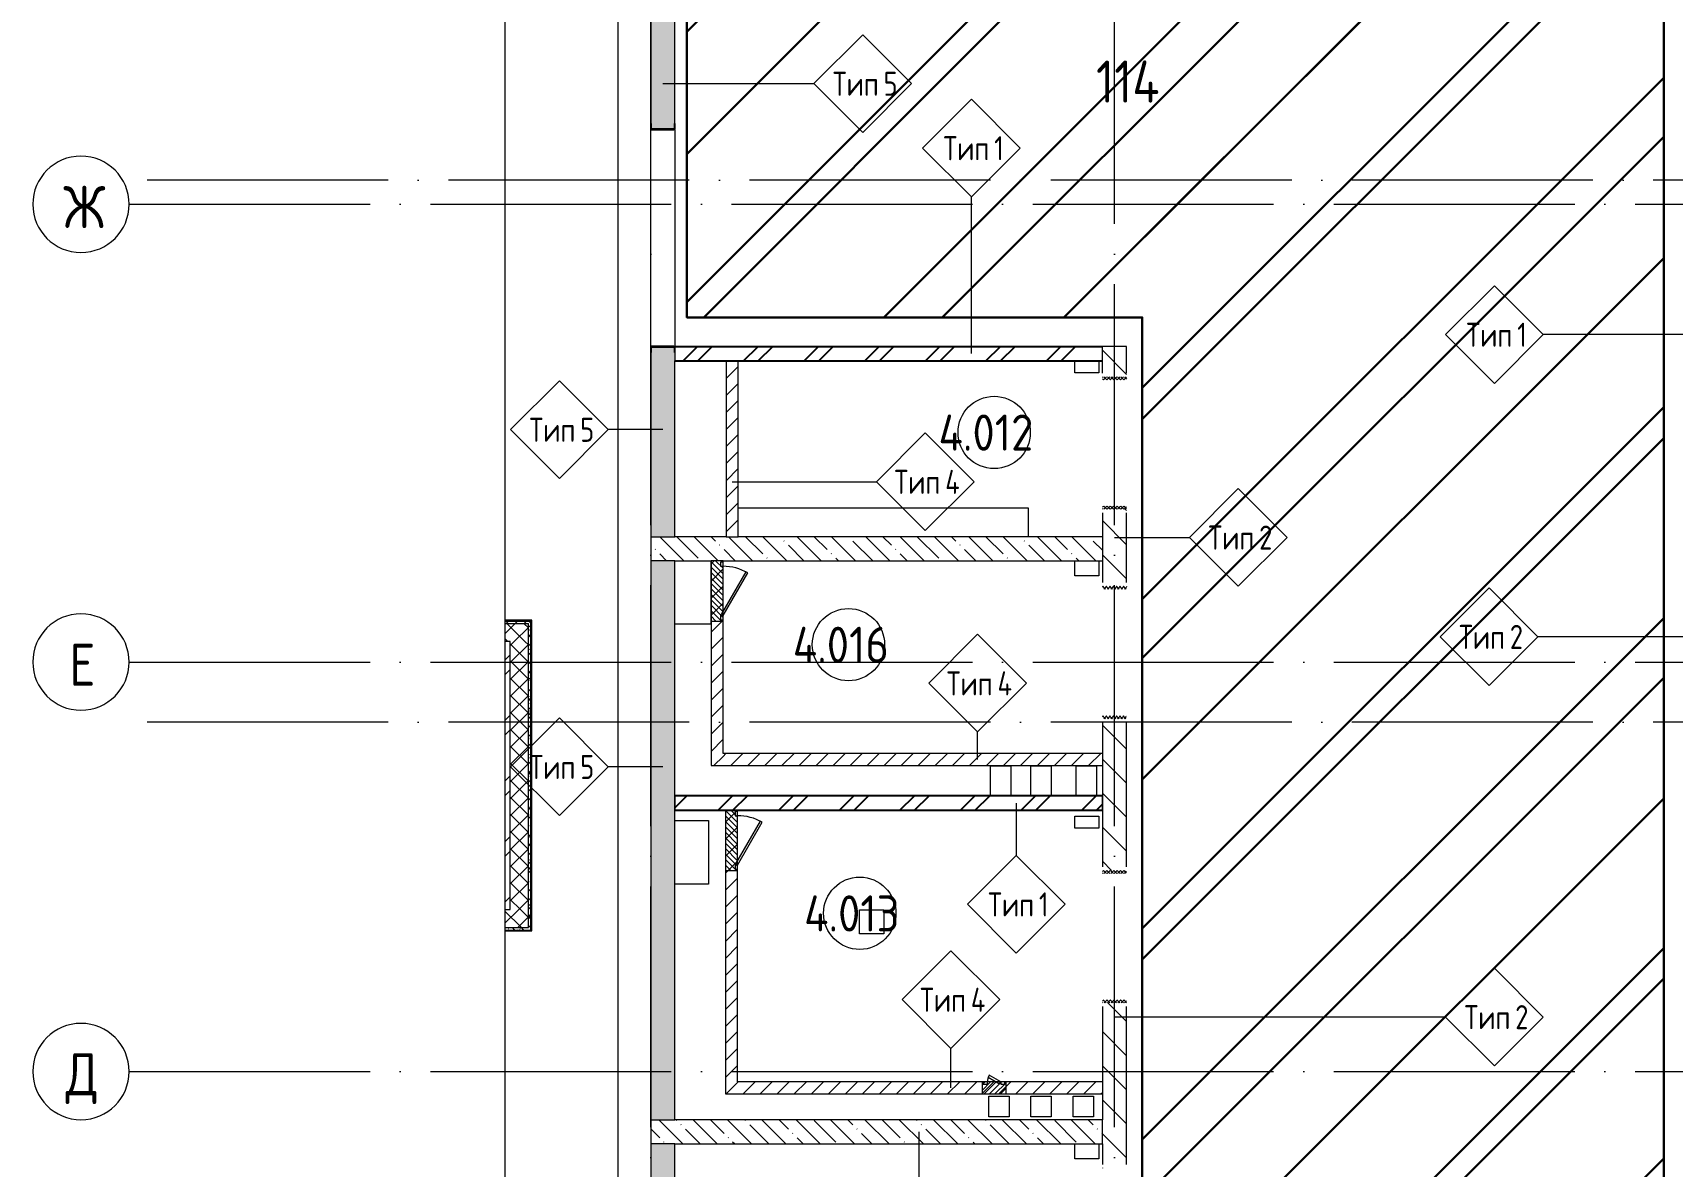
# Model space of a CAD drawing. Header units: millimetres. Extents: x -68946 to 690821, y -552984 to 293768.
# Drawn here: x 104753 to 118362, y -379679 to -370269 of the extents above; entities that cross this region are included whole.
import ezdxf

# ---------------------------------------------------------------- set-up
doc = ezdxf.new("R2010")
doc.units = ezdxf.units.MM
doc.linetypes.add('ADSK_Линия сетки', pattern=[2500, 2000, -250, 0, -250])
doc.linetypes.add('ADSK_Скрыто', pattern=[600, 300, -300])
for name, color, linetype, lineweight in [('0) блоки', 250, 'Continuous', 25), ('1.2) Стяжка 6 вып.', 30, 'Continuous', 30), ('1.3) Звуко-изол           6 вып.', 90, 'Continuous', 30), ('1.4) Стяжка 6 вып.', 30, 'Continuous', 30), ('A-AREA-____-IDEN', 250, 'Continuous', 9), ('A-DETL-GENF-OTLN', 250, 'Continuous', 5), ('A-DOOR-____-MCUT', 250, 'Continuous', 5), ('A-DOOR-____-OTLN', 250, 'Continuous', 5), ('A-FLOR-____-OTLN', 250, 'Continuous', 9), ('A-WALL-____-IDEN', 250, 'Continuous', 9), ('A-WALL-____-MCUT', 250, 'Continuous', 13), ('A-WALL-____-PATT', 250, 'Continuous', 13), ('A-WALL-FNSH-MCUT', 250, 'Continuous', 13), ('G-____-____-SYMB', 250, 'ADSK_Скрыто', 9), ('I-WALL-____-OTLN', 250, 'Continuous', 9), ('S-COLS-____-MCUT', 250, 'Continuous', 25), ('S-COLS-____-OTLN', 250, 'Continuous', 9), ('S-GRID-____-IDEN', 250, 'Continuous', 9), ('S-GRID-____-OTLN', 250, 'Continuous', 9)]:
    doc.layers.add(name, color=color, linetype=linetype, lineweight=lineweight)
doc.styles.add('GOST Common', font='', dxfattribs={"width": 0.9, "height": 350})
doc.styles.add('GOST Common_1', font='', dxfattribs={"width": 0.9, "height": 250})
doc.styles.add('ISOCPEUR', font='isocpeur.ttf', dxfattribs={"width": 0.8, "height": 100})
doc.styles.add('ISOCPEUR_1', font='isocpeur.ttf', dxfattribs={"width": 0.9, "height": 250})
doc.styles.get('GOST Common').set_extended_font_data('GOST Common')
doc.styles.get('GOST Common_1').set_extended_font_data('GOST Common')
pattern_1 = [(135, (-26617.47, -398117.93), (-142.5612, -142.5612), []), (135, (-26474.9, -398117.93), (-142.5612, -142.5612), [252.016, -50.403, 3.353, -47.05])]
pattern_2 = [(45, (-26617.47, -398117.93), (-70.71068, 70.71068), [])]
pattern_3 = [(135, (1751.41, 164.685), (-14.14214, -14.14214), []), (225, (1751.41, 164.685), (14.14214, -14.14214), [])]
pattern_4 = [(45, (-371.384, 164.685), (-14.1421, 14.1421), []), (135, (-371.384, 164.685), (-14.1421, -14.1421), [])]
pattern_5 = [(45, (-26617.47, -398117.93), (-251.4472, 251.4472), []), (45, (-26617.47, -397736.93), (-251.4472, 251.4472), [])]
pattern_6 = [(45, (-26617.47, -398117.93), (-70.71068, 70.71068), []), (135, (-26617.47, -398117.93), (-70.71068, -70.71068), [])]
pattern_7 = [(135, (-26617.47, -398117.93), (-75.43415, -75.43415), [106.68, -17.78, 3.556, -17.78]), (135, (-26617.47, -398042.55), (-75.43415, -75.43415), []), (50, (-26617.47, -398117.93), (127.52922, -11.15758), [13.335, -146.685]), (355, (-26617.47, -398117.93), (-24.66966, 133.74002), [10.668, -117.348]), (100.451, (-26606.84, -398118.86), (102.85973, 122.58178), [11.333, -124.663]), (46.184, (-26617.47, -398082.37), (189.75516, -29.43036), [20.002, -220.027]), (96.636, (-26601.65, -398084.83), (166.1822, 173.1996), [17, -186.995]), (351.184, (-26617.47, -398082.37), (166.18393, 173.19757), [16.002, -176.022]), (21, (-26599.69, -398091.26), (106.130265, -71.58603), [13.335, -146.685]), (326, (-26599.69, -398091.26), (43.26188, 128.93175), [10.668, -117.348]), (71.451, (-26590.84, -398097.23), (149.39198, 57.34505), [11.333, -124.663]), (37.5, (-26617.468, -398117.934), (2.162228, 59.188357), [3.353, -112.573, 3.353, -115.773, -117.792]), (37.5, (-26617.468, -398117.934), (2.162228, 59.188357), [-235.052, 3.353, -114.44]), (7.5, (-26617.47, -398117.934), (46.773857, 70.126152), [3.353, -64.567, 3.353, -109.906, -44.894]), (7.5, (-26617.47, -398117.934), (46.773857, 70.126152), [-181.178, 3.353, -41.542]), (327.5, (-26657.117, -398117.934), (94.913671, -4.010093), [3.353, -41.097, 3.353, -135.331, -184.023]), (327.5, (-26657.117, -398117.934), (94.913671, -4.010093), [-183.134, 3.353, -180.67]), (317.5, (-26674.9, -398117.934), (103.69057, 17.79882), [3.353, -54.432, 3.353, -88.748, -130.683]), (317.5, (-26674.9, -398117.934), (103.69057, 17.79882), [-149.885, 3.353, -127.33])]
pattern_8 = [(45, (125, 0), (-22.6274, 22.6274), [])]

# ---------------------------------------------------------------- blocks, each defined once
blk = doc.blocks.new('Дверь_СКБ_1Ст_Внутренняя - Д-11п_1100x2100h_ПУИ-41840653-Кладочный план внутренних ограждающих конструкций на отм_ _12_600_ Секция 3_')
at = {"layer": 'A-DOOR-____-OTLN'}
h = blk.add_hatch(dxfattribs=at)
h.set_pattern_fill('FP_18', color=256, style=0, pattern_type=2)
h.set_pattern_definition(pattern_4)
h.paths.add_polyline_path([(-537.5, -100), (-512.5, -100), (-512.5, 100), (-537.5, 100)])
h = blk.add_hatch(dxfattribs=at)
h.set_pattern_fill('FP_17', color=256, style=0, pattern_type=2)
h.set_pattern_definition(pattern_3)
h.paths.add_polyline_path([(537.5, -100), (562.5, -100), (562.5, 100), (537.5, 100)])
blk = doc.blocks.new('Дверь_СКБ_1Ст_Внутренняя - Д-5л_1100x2100h_С_У МГН-41850691-Кладочный план внутренних ограждающих конструкций на отм_ _12_600_ Секция 3_')
at = {"layer": 'A-DOOR-____-OTLN'}
h = blk.add_hatch(dxfattribs=at)
h.set_pattern_fill('FP_18', color=256, style=0, pattern_type=2)
h.set_pattern_definition(pattern_4)
h.paths.add_polyline_path([(-512.5, 100), (-537.5, 100), (-537.5, -100), (-512.5, -100)])
h = blk.add_hatch(dxfattribs=at)
h.set_pattern_fill('FP_17', color=256, style=0, pattern_type=2)
h.set_pattern_definition(pattern_3)
h.paths.add_polyline_path([(562.5, 100), (537.5, 100), (537.5, -100), (562.5, -100)])
blk = doc.blocks.new('Дверь_СКБ_1Ст_Внутренняя - Д-4л_1100x2100h_С_У персонала_ Душ персонала-41891210-Кладочный план внутренних ограждающих конструкций на отм_ _12_600_ Секция 3_')
at = {"layer": 'A-DOOR-____-OTLN'}
h = blk.add_hatch(dxfattribs=at)
h.set_pattern_fill('FP_18', color=256, style=0, pattern_type=2)
h.set_pattern_definition(pattern_4)
h.paths.add_polyline_path([(-512.5, 100), (-537.5, 100), (-537.5, -100), (-512.5, -100)])
h = blk.add_hatch(dxfattribs=at)
h.set_pattern_fill('FP_17', color=256, style=0, pattern_type=2)
h.set_pattern_definition(pattern_3)
h.paths.add_polyline_path([(562.5, 100), (537.5, 100), (537.5, -100), (562.5, -100)])
blk = doc.blocks.new('ADSK_КолоннаНесущая_Швеллер_Гнутый_ГОСТ 8278-83 - 200х50х4_таб_1 2-38569673-Кладочный план внутренних ограждающих конструкций на отм_ _12_600_ Секция 3_')
at = {"layer": 'S-COLS-____-MCUT'}
for p, q in [((-10.1, 90), (-10.1, -90)), ((-6.1, -90), (-6.1, 90)), ((39.9, 100), (-0.1, 100)), ((-0.1, 96), (39.9, 96)), ((39.9, 96), (39.9, 100)), ((39.9, -96), (-0.1, -96)), ((-0.1, -100), (39.9, -100)), ((39.9, -100), (39.9, -96))]:
    blk.add_line(p, q, dxfattribs=at)
for centre, radius, start, end in [((-0.1, 90), 10, 90, 180), ((-0.1, 90), 6, 90, 180), ((-0.1, -90), 10, 180, 270), ((-0.1, -90), 6, 180, 270)]:
    blk.add_arc(centre, radius, start, end, dxfattribs=at)
blk = doc.blocks.new('АР_Люк - ЛРС_ВК_500х400_наружный_NCS S 1000-N-42736189-Кладочный план внутренних ограждающих конструкций на отм_ _12_600_ Секция 3_')
at = {"layer": 'A-DOOR-____-OTLN'}
h = blk.add_hatch(dxfattribs=at)
h.set_pattern_fill('FP_36', color=256, style=0, pattern_type=2)
h.set_pattern_definition(pattern_8)
h.paths.add_polyline_path([(375, 50), (-125, 50), (-125, -50), (375, -50)])
at = {"layer": 'A-DETL-GENF-OTLN'}
for p, q in [((375, 50), (-125, 50)), ((-125, 50), (-125, -50)), ((375, -50), (375, 50)), ((-125, -50), (375, -50))]:
    blk.add_line(p, q, dxfattribs=at)
at = {"layer": 'A-DOOR-____-MCUT'}
for p, q in [((-25, 255), (-35, 238)), ((-35, 238), (320, 33)), ((330, 50), (-25, 255)), ((-80, 50), (-115, 50)), ((-115, 50), (-115, 30)), ((-115, 30), (-80, 30)), ((-80, 30), (-80, 50)), ((320, 33), (330, 50)), ((365, 50), (330, 50)), ((330, 50), (330, 30)), ((330, 30), (365, 30)), ((365, 30), (365, 50))]:
    blk.add_line(p, q, dxfattribs=at)
blk.add_arc((330, 50), 410, 150, 180, dxfattribs=at)
blk = doc.blocks.new('АР_Люк - ЛРС_ВК_200х200_внутренний_RAL 9006-42736552-Кладочный план внутренних ограждающих конструкций на отм_ _12_600_ Секция 3_')
at = {"layer": 'A-DOOR-____-OTLN'}
h = blk.add_hatch(dxfattribs=at)
h.set_pattern_fill('FP_36', color=256, style=0, pattern_type=2)
h.set_pattern_definition(pattern_8)
h.paths.add_polyline_path([(25, -50), (225, -50), (225, 50), (25, 50)])
at = {"layer": 'A-DETL-GENF-OTLN'}
for p, q in [((225, 50), (25, 50)), ((25, 50), (25, -50)), ((225, -50), (225, 50)), ((25, -50), (225, -50))]:
    blk.add_line(p, q, dxfattribs=at)
at = {"layer": 'A-DOOR-____-MCUT'}
for p, q in [((70, 50), (35, 50)), ((35, 50), (35, 30)), ((35, 30), (70, 30)), ((70, 30), (70, 50)), ((85, 105), (75, 88)), ((75, 88), (170, 33)), ((180, 50), (85, 105)), ((170, 33), (180, 50)), ((215, 50), (180, 50)), ((180, 50), (180, 30)), ((180, 30), (215, 30)), ((215, 30), (215, 50))]:
    blk.add_line(p, q, dxfattribs=at)
blk.add_arc((180, 50), 110, 150, 180, dxfattribs=at)
blk = doc.blocks.new('ADSK_Обрыв_Линия - По умолчанию-39226371-Кладочный план внутренних ограждающих конструкций на отм_ _12_600_ Секция 3_')
at = {"layer": 'A-DETL-GENF-OTLN'}
blk.add_line((25613, 0), (51000, 0), dxfattribs=at)
blk = doc.blocks.new('Ось сетки - Круг_Ø8 мм-39983606-Кладочный план внутренних ограждающих конструкций на отм_ _12_600_ Секция 3_')
at = {"layer": 'S-GRID-____-IDEN'}
for start, end in [(360, 180), (180, 360)]:
    blk.add_arc((0, 0), 4, start, end, dxfattribs=at)
blk = doc.blocks.new('ADSK_Марка_Стена - Типоразмер_ADSK_Марка-30564887-Кладочный план внутренних ограждающих конструкций на отм_ _12_600_ Секция 3_')
at = {"layer": 'A-WALL-____-IDEN'}
for p, q in [((-0.16, 4.37), (-4.21, 0.31)), ((3.9, 0.31), (-0.16, 4.37)), ((-4.21, 0.31), (-0.16, -3.74)), ((-0.16, -3.74), (3.9, 0.31))]:
    blk.add_line(p, q, dxfattribs=at)
blk = doc.blocks.new('AAR_СКБ_Марка_Помещения_мал - Номер-28977439-АР1_Маркировочный план 3 этажа секция 2_3')
at = {"layer": 'A-AREA-____-IDEN'}
blk.add_circle((-0.03, 0), 3, dxfattribs=at)

msp = doc.modelspace()

# ---------------------------------------------------------------- hatches: boundary and pattern name
at = {"layer": '0) блоки'}
h = msp.add_hatch(dxfattribs=at)
h.set_pattern_fill('FP_3', color=256, style=0, pattern_type=2)
h.set_pattern_definition(pattern_5)
h.paths.add_polyline_path([(113632.5323, -372992.767), (113632.5323, -372872.767), (110082.5104, -372872.767), (110082.5104, -372992.767), (111152.1899, -372992.767)])
h = msp.add_hatch(dxfattribs=at)
h.set_pattern_fill('FP_3', color=256, style=0, pattern_type=2)
h.set_pattern_definition(pattern_5)
h.paths.add_polyline_path([(113632.5323, -376723.7674), (113632.5323, -376603.7674), (110082.5333, -376603.7674), (110082.5333, -376723.7674), (112672.3114, -376723.7674)])
at = {"layer": '1.2) Стяжка 6 вып.', "lineweight": 30}
h = msp.add_hatch(dxfattribs=at)
h.set_pattern_fill('ANSI31', color=256, scale=333)
h.paths.add_polyline_path([(113962.5104, -372631.7985), (110182.5104, -372631.7985), (110182.5104, -370131.881), (113962.5104, -370131.881), (113962.5104, -364523.4665), (110174.6298, -364523.4665), (110174.6298, -360638.5426), (113962.5104, -360638.5426), (113962.5104, -352662.928), (110182.5104, -352662.928), (110182.5104, -349752.9338), (113962.5104, -349752.9338), (113962.5104, -339467.9338), (118290.6635, -339467.9338), (118290.6635, -397902.8604), (113962.5104, -397902.8604), (113962.5104, -387445.8752), (110182.5104, -387445.8752), (110182.5104, -385377.8842), (113962.5104, -385377.8842)])
at = {"layer": '1.3) Звуко-изол           6 вып.', "lineweight": 30}
h = msp.add_hatch(dxfattribs=at)
h.set_pattern_fill('ANSI31', color=256, scale=500)
h.paths.add_polyline_path([(113962.5104, -372631.7985), (110182.5104, -372631.7985), (110182.5104, -370131.881), (113962.5104, -370131.881), (113962.5104, -364523.4665), (110174.6298, -364523.4665), (110174.6298, -360638.5426), (113962.5104, -360638.5426), (113962.5104, -352662.928), (110182.5104, -352662.928), (110182.5104, -349752.9338), (113962.5104, -349752.9338), (113962.5104, -339467.9338), (118290.6635, -339467.9338), (118290.6635, -397902.8604), (113962.5104, -397902.8604), (113962.5104, -387445.8752), (110182.5104, -387445.8752), (110182.5104, -385377.8842), (113962.5104, -385377.8842)])
at = {"layer": '1.4) Стяжка 6 вып.', "lineweight": 30}
h = msp.add_hatch(dxfattribs=at)
h.set_pattern_fill('ANSI32', color=256, scale=333)
h.paths.add_polyline_path([(113962.5104, -372631.7985), (110182.5104, -372631.7985), (110182.5104, -370131.881), (113962.5104, -370131.881), (113962.5104, -364523.4665), (110174.6298, -364523.4665), (110174.6298, -360638.5426), (113962.5104, -360638.5426), (113962.5104, -352662.928), (110182.5104, -352662.928), (110182.5104, -349752.9338), (113962.5104, -349752.9338), (113962.5104, -339467.9338), (118290.6635, -339467.9338), (118290.6635, -397902.8604), (113962.5104, -397902.8604), (113962.5104, -387445.8752), (110182.5104, -387445.8752), (110182.5104, -385377.8842), (113962.5104, -385377.8842)])
at = {"layer": 'A-WALL-____-PATT', "lineweight": 15}
h = msp.add_hatch(dxfattribs=at)
h.set_pattern_fill('FP_23', color=256, style=0, pattern_type=2)
h.set_pattern_definition([(50, (-26617.47, -398117.93), (364.3679, -31.8783), [38.1, -419.1]), (355, (-26617.47, -398117.93), (-70.4859, 382.1133), [30.48, -335.28]), (100.451, (-26587.1, -398120.6), (293.885, 350.2334), [32.38, -356.18]), (46.184, (-26617.47, -398016.33), (542.1585, -84.0858), [57.15, -628.65]), (96.636, (-26572.3, -398023.34), (474.8049, 494.8554), [48.57, -534.27]), (351.184, (-26617.47, -398016.33), (474.8102, 494.85), [45.72, -502.92]), (21, (-26566.67, -398041.73), (303.22847, -204.53046), [38.1, -419.1]), (326, (-26566.67, -398041.73), (123.6039, 368.376), [30.48, -335.28]), (71.451, (-26541.4, -398058.78), (426.8341, 163.8427), [32.38, -356.18]), (37.5, (-26617.47, -398117.93), (6.17665, 169.11015), [16.764, -314.452, 16.764, -323.596, -336.55]), (37.5, (-26617.47, -398117.93), (6.17665, 169.11015), [-671.576, 16.764, -319.786]), (7.5, (-26617.47, -398117.93), (133.63888, 200.3615), [16.764, -177.292, 16.764, -306.832, -128.27]), (7.5, (-26617.47, -398117.93), (133.63888, 200.3615), [-517.652, 16.764, -111.506]), (327.5, (-26730.75, -398117.93), (271.18182, -11.45836), [16.764, -110.236, 16.764, -379.476, -525.78]), (327.5, (-26730.75, -398117.93), (271.18182, -11.45836), [-523.24, 16.764, -509.016]), (317.5, (-26781.55, -398117.93), (296.2585, 50.85285), [16.764, -148.336, 16.764, -246.38, -373.38]), (317.5, (-26781.55, -398117.93), (296.2585, 50.85285), [-428.244, 16.764, -356.616])])
h.paths.add_polyline_path([(109882.5104, -385117.9332), (110082.5104, -385117.9332), (110082.5104, -379492.9338), (109882.5104, -379492.9338), (109882.5104, -383908.217)])
h.paths.add_polyline_path([(110082.5104, -379292.9338), (110082.5104, -374652.9338), (109882.5104, -374652.9338), (109882.5104, -379292.9338)])
h.paths.add_polyline_path([(110082.5104, -374452.9338), (110082.5104, -372872.767), (109882.5104, -372872.767), (109882.5104, -374452.9338)])
h.paths.add_polyline_path([(109882.5104, -371072.767), (110082.5104, -371072.767), (110082.5104, -369992.9334), (109882.5104, -369992.9334), (109882.5104, -370127.5141)])
h = msp.add_hatch(dxfattribs=at)
h.set_pattern_fill('FP_2', color=256, style=0, pattern_type=2)
h.set_pattern_definition([(135, (-26617.47, -398117.93), (-141.42136, -141.42136), [])])
h.paths.add_polyline_path([(113832.5323, -385117.9332), (113832.5323, -380793.9369), (113632.5323, -380793.9369), (113632.5323, -385117.9332)])
h.paths.add_polyline_path([(113832.5323, -379693.9369), (113832.5323, -378322.9344), (113632.5323, -378322.9344), (113632.5323, -379693.9369)])
h.paths.add_polyline_path([(113832.5323, -377222.9344), (113832.5323, -375963.7676), (113632.5323, -375963.7676), (113632.5323, -377222.9344)])
h.paths.add_polyline_path([(113832.5323, -374863.7676), (113832.5323, -374224.9342), (113632.5323, -374224.9342), (113632.5323, -374863.7676)])
h.paths.add_polyline_path([(113832.5323, -373124.9342), (113832.5323, -372872.767), (113632.5323, -372872.767), (113632.5323, -373124.9342)])
h = msp.add_hatch(dxfattribs=at)
h.set_pattern_fill('FP_6', color=94, style=0, pattern_type=2)
h.set_pattern_definition(pattern_2)
h.paths.add_polyline_path([(110608.7032, -374452.9338), (110608.7032, -372993.767), (110508.7032, -372993.767), (110508.7032, -374452.9338)])
h = msp.add_hatch(dxfattribs=at)
h.set_pattern_fill('FP_1', color=256, style=0, pattern_type=2)
h.set_pattern_definition(pattern_1)
h.paths.add_polyline_path([(113632.5323, -374652.9338), (113632.5323, -374452.9338), (109882.5333, -374452.9338), (109882.5333, -374652.9338), (112672.3114, -374652.9338)])
h = msp.add_hatch(dxfattribs=at)
h.set_pattern_fill('FP_6', color=94, style=0, pattern_type=2)
h.set_pattern_definition(pattern_2)
h.paths.add_polyline_path([(110482.7032, -376352.8145), (110482.7032, -375142.9338), (110462.7032, -375142.9338), (110462.7032, -375107.9338), (110482.7032, -375107.9338), (110465.3827, -375097.9338), (110482.7032, -375067.9338), (110482.7032, -374697.9338), (110462.7032, -374697.9338), (110462.7032, -374662.9338), (110482.7032, -374662.9338), (110482.7032, -374652.9338), (110382.7032, -374652.9338), (110382.7032, -376352.8145)])
h = msp.add_hatch(dxfattribs=at)
h.set_pattern_fill('FP_35', color=256, style=0, pattern_type=2)
h.set_pattern_definition(pattern_7)
h.paths.add_polyline_path([(108866.7222, -375172.9338), (108886.7222, -375172.9338), (108886.7222, -375152.9338), (108672.2788, -375152.9338), (108672.2788, -375172.9338)])
h = msp.add_hatch(dxfattribs=at)
h.set_pattern_fill('FP_12', color=256, style=0, pattern_type=2)
h.set_pattern_definition(pattern_6)
h.paths.add_polyline_path([(108716.7222, -375322.9338), (108866.7222, -375322.9338), (108866.7222, -375172.9338), (108672.2788, -375172.9338), (108672.2788, -375322.9338)])
h = msp.add_hatch(dxfattribs=at)
h.set_pattern_fill('FP_35', color=256, style=0, pattern_type=2)
h.set_pattern_definition(pattern_7)
h.paths.add_polyline_path([(108866.7222, -377697.9338), (108886.7222, -377697.9338), (108886.7222, -375172.9338), (108866.7222, -375172.9338), (108866.7222, -377547.9338)])
h = msp.add_hatch(dxfattribs=at)
h.set_pattern_fill('FP_3', color=256, style=0, pattern_type=2)
h.set_pattern_definition(pattern_5)
h.paths.add_polyline_path([(108716.7222, -375572.9338), (108716.7222, -375322.9338), (108672.2788, -375322.9338), (108672.2788, -375572.9338)])
h = msp.add_hatch(dxfattribs=at)
h.set_pattern_fill('FP_12', color=256, style=0, pattern_type=2)
h.set_pattern_definition(pattern_6)
h.paths.add_polyline_path([(108866.7222, -377547.9338), (108866.7222, -375322.9338), (108716.7222, -375322.9338), (108716.7222, -377547.9338)])
h = msp.add_hatch(dxfattribs=at)
h.set_pattern_fill('FP_3', color=256, style=0, pattern_type=2)
h.set_pattern_definition(pattern_5)
h.paths.add_polyline_path([(108672.2788, -377547.9338), (108716.7222, -377547.8926), (108716.7222, -375572.9338), (108672.2788, -375572.9338), (108672.2788, -377547.8926)])
h = msp.add_hatch(dxfattribs=at)
h.set_pattern_fill('FP_6', color=94, style=0, pattern_type=2)
h.set_pattern_definition(pattern_2)
h.paths.add_polyline_path([(113632.5323, -376352.8145), (113632.5323, -376252.8145), (110482.7032, -376252.8145), (110482.7032, -376352.8145), (112672.3114, -376352.8145)])
h = msp.add_hatch(dxfattribs=at)
h.set_pattern_fill('FP_6', color=94, style=0, pattern_type=2)
h.set_pattern_definition(pattern_2)
h.paths.add_polyline_path([(110602.5323, -379078.9344), (110602.5323, -377213.7674), (110582.5323, -377213.7674), (110582.5323, -377178.7674), (110602.5323, -377178.7674), (110585.2118, -377168.7674), (110602.5323, -377138.7674), (110602.5323, -376768.7674), (110582.5323, -376768.7674), (110582.5323, -376733.7674), (110602.5323, -376733.7674), (110602.5323, -376723.7674), (110502.5323, -376723.7674), (110502.5323, -379078.9344)])
h = msp.add_hatch(dxfattribs=at)
h.set_pattern_fill('FP_12', color=256, style=0, pattern_type=2)
h.set_pattern_definition(pattern_6)
h.paths.add_polyline_path([(108866.7222, -377697.9338), (108866.7222, -377547.9338), (108672.2788, -377547.9338), (108672.2788, -377697.9338)])
h = msp.add_hatch(dxfattribs=at)
h.set_pattern_fill('FP_35', color=256, style=0, pattern_type=2)
h.set_pattern_definition(pattern_7)
h.paths.add_polyline_path([(108886.7222, -377717.9338), (108886.7222, -377697.9338), (108672.2788, -377697.9338), (108672.2788, -377717.9338), (108872.0077, -377717.9338)])
h = msp.add_hatch(dxfattribs=at)
h.set_pattern_fill('FP_6', color=94, style=0, pattern_type=2)
h.set_pattern_definition(pattern_2)
h.paths.add_polyline_path([(113632.5323, -379078.9344), (113632.5323, -378978.9344), (112822.5323, -378978.9344), (112822.5323, -378998.9344), (112787.5323, -378998.9344), (112787.5323, -378978.9344), (112777.5323, -378996.2549), (112747.5323, -378978.9344), (112677.5323, -378978.9344), (112677.5323, -378998.9344), (112642.5323, -378998.9344), (112642.5323, -378978.9344), (110602.5323, -378978.9344), (110602.5323, -379078.9344), (112832.5323, -379078.9344)])
h = msp.add_hatch(dxfattribs=at)
h.set_pattern_fill('FP_1', color=256, style=0, pattern_type=2)
h.set_pattern_definition(pattern_1)
h.paths.add_polyline_path([(113632.5323, -379492.9338), (113632.5323, -379292.9338), (109882.5333, -379292.9338), (109882.5333, -379492.9338), (112672.3114, -379492.9338)])

# ---------------------------------------------------------------- linework, layer by layer
at = {"layer": '0) блоки'}
for p, q in [((110082.5104, -372872.767), (113632.5323, -372872.767)), ((110082.5104, -372992.767), (113632.5323, -372992.767)), ((113632.5323, -376603.7674), (110082.5333, -376603.7674)), ((110082.5333, -376723.7674), (113632.5323, -376723.7674))]:
    msp.add_line(p, q, dxfattribs=at)
at = {"layer": '1.2) Стяжка 6 вып.', "lineweight": 30}
msp.add_lwpolyline([(113962.5104, -364523.4665), (110174.6298, -364523.4665), (110174.6298, -360638.5426), (113962.5104, -360638.5426), (113962.5104, -352662.928), (110182.5104, -352662.928), (110182.5104, -349752.9338), (113962.5104, -349752.9338), (113962.5104, -339467.9338), (118290.6635, -339467.9338), (118290.6635, -397902.8604), (113962.5104, -397902.8604), (113962.5104, -387445.8752), (110182.5104, -387445.8752), (110182.5104, -385377.8842), (113962.5104, -385377.8842), (113962.5104, -372631.7985), (110182.5104, -372631.7985), (110182.5104, -370131.881), (113962.5104, -370131.881)], close=True, dxfattribs=at)
at = {"layer": 'A-FLOR-____-OTLN'}
for p, q in [((109612.5104, -387722.9338), (109612.5104, -370162.9344)), ((113402.5104, -373092.9338), (113402.5104, -372992.9338)), ((113402.5104, -372992.9338), (113602.5104, -372992.9338)), ((113602.5104, -372992.9338), (113602.5104, -373092.9338)), ((113602.5104, -373092.9338), (113402.5104, -373092.9338)), ((110608.7032, -374212.9338), (113014.7032, -374212.9338)), ((113014.7032, -374212.9338), (113014.7032, -374452.9338)), ((110382.5104, -374652.9338), (110382.5104, -375177.9338)), ((113402.4608, -374777.9338), (113402.4608, -374652.9338)), ((113602.4608, -374777.9338), (113402.4608, -374777.9338)), ((113602.4608, -374652.9338), (113602.4608, -374777.9338)), ((110382.5104, -375177.9338), (110082.5104, -375177.9338)), ((112702.5104, -376603.7674), (112702.5104, -376354.1882)), ((112702.5104, -376354.1882), (112872.5104, -376354.1882)), ((112872.5104, -376354.1882), (112872.5104, -376603.7674)), ((113037.5104, -376603.7674), (113037.5104, -376354.1882)), ((113037.5104, -376354.1882), (113207.5104, -376354.1882)), ((113207.5104, -376354.1882), (113207.5104, -376603.7674)), ((113412.5104, -376603.7674), (113412.5104, -376354.1882)), ((113412.5104, -376354.1882), (113582.5104, -376354.1882)), ((113582.5104, -376354.1882), (113582.5104, -376603.7674)), ((110082.5104, -376807.9338), (110362.5104, -376807.9338)), ((110362.5104, -376807.9338), (110362.5104, -377337.9338)), ((113402.5104, -376872.9338), (113402.5104, -376772.9338)), ((113402.5104, -376772.9338), (113602.5104, -376772.9338)), ((113602.5104, -376772.9338), (113602.5104, -376872.9338)), ((113602.5104, -376872.9338), (113402.5104, -376872.9338)), ((110362.5104, -377337.9338), (110082.5104, -377337.9338)), ((111616.3186, -377749.1316), (111616.3186, -377549.1316)), ((111616.3186, -377549.1316), (111816.3186, -377549.1316)), ((111816.3186, -377549.1316), (111816.3186, -377749.1316)), ((111816.3186, -377749.1316), (111616.3186, -377749.1316)), ((112687.5104, -379267.9338), (112687.5104, -379097.9338)), ((112687.5104, -379097.9338), (112857.5104, -379097.9338)), ((112857.5104, -379097.9338), (112857.5104, -379267.9338)), ((113037.5104, -379097.9338), (113207.5104, -379097.9338)), ((113037.5104, -379267.9338), (113037.5104, -379097.9338)), ((113207.5104, -379097.9338), (113207.5104, -379267.9338)), ((113387.5104, -379267.9338), (113387.5104, -379097.9338)), ((113387.5104, -379097.9338), (113557.5104, -379097.9338)), ((113557.5104, -379097.9338), (113557.5104, -379267.9338)), ((112857.5104, -379267.9338), (112687.5104, -379267.9338)), ((113207.5104, -379267.9338), (113037.5104, -379267.9338)), ((113557.5104, -379267.9338), (113387.5104, -379267.9338)), ((113402.5104, -379617.9338), (113402.5104, -379492.9338)), ((113602.5104, -379492.9338), (113602.5104, -379617.9338)), ((113602.5104, -379617.9338), (113402.5104, -379617.9338))]:
    msp.add_line(p, q, dxfattribs=at)
at = {"layer": 'A-WALL-____-IDEN'}
for p, q in [((109982.5104, -370690.5171), (111236.8854, -370690.5171)), ((112544.4827, -372932.767), (112544.4827, -371631.517)), ((118577.3451, -372774.3535), (117291.7201, -372774.3535)), ((109982.5104, -373563.3782), (109530.0608, -373563.3782)), ((110558.7032, -373995.8064), (111755.3049, -373995.8064)), ((113732.5323, -374458.2808), (114354.5742, -374458.2808)), ((118532.5323, -375283.1349), (117246.9073, -375283.1349)), ((112595.266, -376302.8145), (112595.266, -376074.3403)), ((109982.5104, -376362.7149), (109530.0608, -376362.7149)), ((112915.9928, -376663.7674), (112915.9928, -377098.4485)), ((113732.5323, -378439.9043), (116480.2863, -378439.9043)), ((112374.0751, -379028.9344), (112374.0751, -378701.3161)), ((112107.106, -379392.9338), (112107.106, -379961.6838))]:
    msp.add_line(p, q, dxfattribs=at)
at = {"layer": 'A-WALL-____-MCUT', "color": 7, "lineweight": 15}
for p, q in [((109882.5104, -367842.9334), (109882.5104, -371072.767)), ((110082.5104, -371072.767), (110082.5104, -369992.9334)), ((109882.5104, -371072.767), (110082.5104, -371072.767)), ((113832.5323, -372872.767), (109882.5104, -372872.767)), ((109882.5104, -372872.767), (109882.5104, -374452.9338)), ((113632.5323, -373094.9342), (113632.5323, -372872.767)), ((113832.5323, -373094.9342), (113832.5323, -372872.767)), ((110082.5104, -374452.9338), (110082.5104, -372992.767)), ((113632.5323, -374254.9342), (113632.5323, -374833.7676)), ((113832.5323, -374833.7676), (113832.5323, -374254.9342)), ((109882.5333, -374452.9338), (109882.5333, -374652.9338)), ((110508.7032, -374452.9338), (110082.5104, -374452.9338)), ((113632.5323, -374452.9338), (110608.7032, -374452.9338)), ((109882.5104, -374652.9338), (109882.5104, -379292.9338)), ((110082.5104, -374652.9338), (110382.7032, -374652.9338)), ((110082.5104, -379292.9338), (110082.5104, -374652.9338)), ((110482.7032, -374652.9338), (113632.5323, -374652.9338)), ((108716.7222, -375322.9338), (108672.2788, -375322.9338)), ((108716.7222, -377547.9338), (108716.7222, -375322.9338)), ((113632.5323, -375993.7676), (113632.5323, -377192.9344)), ((113832.5323, -377192.9344), (113832.5323, -375993.7676)), ((110082.5333, -376603.7674), (110082.5333, -376723.7674)), ((113632.5323, -376723.7674), (113632.5323, -376603.7674)), ((108672.2788, -377547.9338), (108716.7222, -377547.9338)), ((113632.5323, -378352.9344), (113632.5323, -379292.9338)), ((113832.5323, -379663.9369), (113832.5323, -378352.9344)), ((109882.5333, -379292.9338), (109882.5333, -379492.9338)), ((113632.5323, -379292.9338), (110082.5104, -379292.9338)), ((109882.5104, -379492.9338), (109882.5104, -385117.9332)), ((110082.5104, -379492.9338), (113632.5323, -379492.9338)), ((110082.5104, -385117.9332), (110082.5104, -379492.9338)), ((113632.5323, -379492.9338), (113632.5323, -379663.9369))]:
    msp.add_line(p, q, dxfattribs=at)
at = {"layer": 'A-WALL-____-MCUT', "lineweight": 15}
for p, q in [((110082.5104, -372872.767), (110082.5104, -372992.767)), ((109882.5104, -374452.9338), (110082.5104, -374452.9338)), ((110082.5104, -374652.9338), (109882.5104, -374652.9338)), ((108672.2788, -375148.9338), (108890.7222, -375148.9338)), ((108672.2788, -375152.9338), (108886.7222, -375152.9338)), ((108672.2788, -375172.9338), (108866.7222, -375172.9338)), ((108866.7222, -377697.9338), (108866.7222, -375172.9338)), ((108886.7222, -377717.9338), (108886.7222, -375152.9338)), ((108890.7222, -377721.9338), (108890.7222, -375148.9338)), ((108672.2788, -377697.9338), (108866.7222, -377697.9338)), ((108672.2788, -377717.9338), (108886.7222, -377717.9338)), ((108672.2788, -377721.9338), (108890.7222, -377721.9338)), ((109882.5104, -379292.9338), (110082.5104, -379292.9338)), ((113632.5323, -379492.9338), (113632.5323, -379292.9338)), ((110082.5104, -379492.9338), (109882.5104, -379492.9338))]:
    msp.add_line(p, q, dxfattribs=at)
at = {"layer": 'A-WALL-____-MCUT', "color": 84, "lineweight": 15}
for p, q in [((110608.7032, -372993.767), (110508.7032, -372993.767)), ((110508.7032, -372993.767), (110508.7032, -374452.9338)), ((110608.7032, -374452.9338), (110608.7032, -372993.767)), ((110382.7032, -374652.9338), (110382.7032, -376352.8145)), ((110482.7032, -374662.9338), (110482.7032, -374652.9338)), ((110482.7032, -375067.9338), (110482.7032, -374697.9338)), ((110482.7032, -376252.8145), (110482.7032, -375142.9338)), ((113632.5323, -376252.8145), (110482.7032, -376252.8145)), ((110382.7032, -376352.8145), (113632.5323, -376352.8145)), ((110502.5323, -376723.7674), (110502.5323, -379078.9344)), ((110602.5323, -376733.7674), (110602.5323, -376723.7674)), ((110602.5323, -377138.7674), (110602.5323, -376768.7674)), ((110602.5323, -378978.9344), (110602.5323, -377213.7674)), ((112642.5323, -378978.9344), (110602.5323, -378978.9344)), ((112747.5323, -378978.9344), (112677.5323, -378978.9344)), ((113632.5323, -378978.9344), (112822.5323, -378978.9344)), ((110502.5323, -379078.9344), (113632.5323, -379078.9344))]:
    msp.add_line(p, q, dxfattribs=at)
at = {"layer": 'A-WALL-____-MCUT', "color": 94, "lineweight": 15}
for p, q in [((110508.7032, -374452.9338), (110608.7032, -374452.9338)), ((110482.7032, -374652.9338), (110382.7032, -374652.9338))]:
    msp.add_line(p, q, dxfattribs=at)
at = {"layer": 'A-WALL-FNSH-MCUT', "lineweight": 15}
for p, q in [((108894.7222, -375144.9338), (108672.2788, -375144.9338)), ((108894.7222, -377725.9338), (108894.7222, -375144.9338)), ((108672.2788, -377725.9338), (108894.7222, -377725.9338))]:
    msp.add_line(p, q, dxfattribs=at)
at = {"layer": 'I-WALL-____-OTLN', "lineweight": 15}
for p, q in [((109882.5104, -372872.767), (109882.5104, -371072.767)), ((110082.5104, -371072.767), (110082.5104, -372872.767))]:
    msp.add_line(p, q, dxfattribs=at)
at = {"layer": 'S-GRID-____-OTLN', "linetype": 'ADSK_Линия сетки'}
for p, q in [((109882.5323, -401856.7737), (109882.5323, -336915.9292)), ((113732.5323, -401856.7737), (113732.5323, -336915.9292)), ((130203.4118, -371492.9338), (105552.8046, -371492.9338)), ((105552.8046, -371692.9338), (130203.4118, -371692.9338)), ((105552.8046, -375492.9338), (130203.4118, -375492.9338)), ((130203.4118, -375992.9338), (105552.8046, -375992.9338)), ((105552.8046, -378892.9338), (130203.4118, -378892.9338))]:
    msp.add_line(p, q, dxfattribs=at)

# ---------------------------------------------------------------- block references
at = {"layer": 'A-AREA-____-IDEN', "xscale": 99.99999999999993, "yscale": 99.99999999999993, "zscale": 99.99999999999993}
for p in [(112736.0562, -373587.1235), (111526.583, -375348.7088), (111620.1704, -377578.9895)]:
    msp.add_blockref('AAR_СКБ_Марка_Помещения_мал - Номер-28977439-АР1_Маркировочный план 3 этажа секция 2_3', p, dxfattribs=at)
at = {"layer": 'A-DETL-GENF-OTLN', "rotation": 269.9999999999999}
msp.add_blockref('ADSK_Обрыв_Линия - По умолчанию-39226371-Кладочный план внутренних ограждающих конструкций на отм_ _12_600_ Секция 3_', (108672.2788, -338067.9344), dxfattribs=at)
at = {"layer": 'A-DOOR-____-OTLN', "color": 255}
for name, p, rotation in [('Дверь_СКБ_1Ст_Внутренняя - Д-4л_1100x2100h_С_У персонала_ Душ персонала-41891210-Кладочный план внутренних ограждающих конструкций на отм_ _12_600_ Секция 3_', (113732.5323, -373662.4342), 269.9999999999947), ('Дверь_СКБ_1Ст_Внутренняя - Д-11п_1100x2100h_ПУИ-41840653-Кладочный план внутренних ограждающих конструкций на отм_ _12_600_ Секция 3_', (113732.5323, -375426.2676), 89.99999999999476), ('Дверь_СКБ_1Ст_Внутренняя - Д-5л_1100x2100h_С_У МГН-41850691-Кладочный план внутренних ограждающих конструкций на отм_ _12_600_ Секция 3_', (113732.5323, -377760.4344), 269.9999999999947)]:
    msp.add_blockref(name, p, dxfattribs=dict(at, rotation=rotation))
at = {"layer": 'A-DOOR-____-OTLN', "color": 250}
for p, rotation in [((110432.7032, -374777.9338), 269.9999999999947), ((110552.5323, -376848.7674), 269.9999999999985)]:
    msp.add_blockref('АР_Люк - ЛРС_ВК_500х400_наружный_NCS S 1000-N-42736189-Кладочный план внутренних ограждающих конструкций на отм_ _12_600_ Секция 3_', p, dxfattribs=dict(at, rotation=rotation))
msp.add_blockref('АР_Люк - ЛРС_ВК_200х200_внутренний_RAL 9006-42736552-Кладочный план внутренних ограждающих конструкций на отм_ _12_600_ Секция 3_', (112607.5323, -379028.9344), dxfattribs=at)
at = {"layer": 'A-WALL-____-IDEN', "xscale": 99.99999999999993, "yscale": 99.99999999999993, "zscale": 99.99999999999993}
for p in [(111658.2273, -370721.7671), (112560.1077, -371257.0501), (116901.6282, -372805.6035), (109139.9689, -373594.6282), (112176.6468, -374027.0564), (114775.9161, -374489.5308), (116856.8154, -375314.3849), (112610.891, -375699.8734), (109139.9689, -376393.9649), (112931.6178, -377535.4154), (112389.7001, -378326.8492), (116901.6282, -378471.1543)]:
    msp.add_blockref('ADSK_Марка_Стена - Типоразмер_ADSK_Марка-30564887-Кладочный план внутренних ограждающих конструкций на отм_ _12_600_ Секция 3_', p, dxfattribs=at)
at = {"layer": 'S-COLS-____-OTLN'}
for p, rotation in [((109982.5104, -371062.667), 89.99999999996523), ((109982.5104, -372882.867), 269.9999999999649)]:
    msp.add_blockref('ADSK_КолоннаНесущая_Швеллер_Гнутый_ГОСТ 8278-83 - 200х50х4_таб_1 2-38569673-Кладочный план внутренних ограждающих конструкций на отм_ _12_600_ Секция 3_', p, dxfattribs=dict(at, rotation=rotation))
at = {"layer": 'S-GRID-____-IDEN', "xscale": 99.99999999999993, "yscale": 99.99999999999993, "zscale": 99.99999999999993, "rotation": 269.9999999999994}
for p in [(105152.8046, -371692.9338), (105152.8046, -375492.9338), (105152.8046, -378892.9338)]:
    msp.add_blockref('Ось сетки - Круг_Ø8 мм-39983606-Кладочный план внутренних ограждающих конструкций на отм_ _12_600_ Секция 3_', p, dxfattribs=at)

# ---------------------------------------------------------------- texts
at = {"layer": 'A-AREA-____-IDEN', "char_height": 300, "width": 673.4175, "attachment_point": 1, "style": 'ISOCPEUR_1'}
for s, insert in [('4.012', (112270.517, -373438.4637)), ('4.016', (111061.0438, -375200.049)), ('4.013', (111154.6313, -377430.3297))]:
    msp.add_mtext(s, dxfattribs=dict(at, insert=insert))
at = {"layer": 'A-WALL-____-IDEN', "char_height": 200, "attachment_point": 1, "style": 'ISOCPEUR'}
for s, insert, width in [('Тип', (111393.8464, -370592.0985), 387.215062), (' 5', (111713.3308, -370592.0985), 230.084312), ('Тип', (112311.8268, -371127.3815), 387.215062), (' 1', (112631.3112, -371127.3815), 190.801625), ('Тип', (116653.3474, -372675.9349), 387.215062), (' 1', (116972.8318, -372675.9349), 190.801625), ('Тип', (108875.5881, -373464.9596), 387.215062), (' 5', (109195.0725, -373464.9596), 230.084312), ('Тип', (111905.2659, -373897.3878), 387.215062), (' 4', (112224.7503, -373897.3878), 246.91975), ('Тип', (114511.5353, -374359.8622), 387.215062), (' 2', (114831.0197, -374359.8622), 230.084312), ('Тип', (116592.4345, -375184.7163), 387.215062), (' 2', (116911.9189, -375184.7163), 230.084312), ('Тип', (112339.5101, -375570.2048), 387.215062), (' 4', (112658.9945, -375570.2048), 246.91975), ('Тип', (108875.5881, -376264.2962), 387.215062), (' 5', (109195.0725, -376264.2962), 230.084312), ('Тип', (112683.3369, -377405.7467), 387.215062), (' 1', (113002.8213, -377405.7467), 190.801625), ('Тип', (112118.3192, -378197.1805), 387.215062), (' 4', (112437.8036, -378197.1805), 246.91975), ('Тип', (116637.2474, -378341.4857), 387.215062), (' 2', (116956.7318, -378341.4857), 230.084312)]:
    msp.add_mtext(s, dxfattribs=dict(at, insert=insert, width=width))
at = {"layer": 'G-____-____-SYMB', "linetype": 'Continuous', "insert": (113578.9955, -370499.1337), "char_height": 350, "width": 609.2825, "attachment_point": 1, "style": 'GOST Common_1'}
msp.add_mtext('114', dxfattribs=at)
at = {"layer": 'S-GRID-____-IDEN', "color": 18, "true_color": 0x000000, "char_height": 350, "attachment_point": 1, "style": 'GOST Common'}
for s, insert, width in [('\\fGOST Common|b0|i0|c204|p34|;\\W.9;Ж', (105006.6317, -371540.3469), 389.620125), ('\\fGOST Common|b0|i0|c204|p34|;\\W.9;Е', (105054.3317, -375340.3469), 274.177125), ('\\fGOST Common|b0|i0|c204|p34|;\\W.9;Д', (105024.6317, -378740.3469), 346.329)]:
    msp.add_mtext(s, dxfattribs=dict(at, insert=insert, width=width))

doc.saveas('drawing.dxf')
